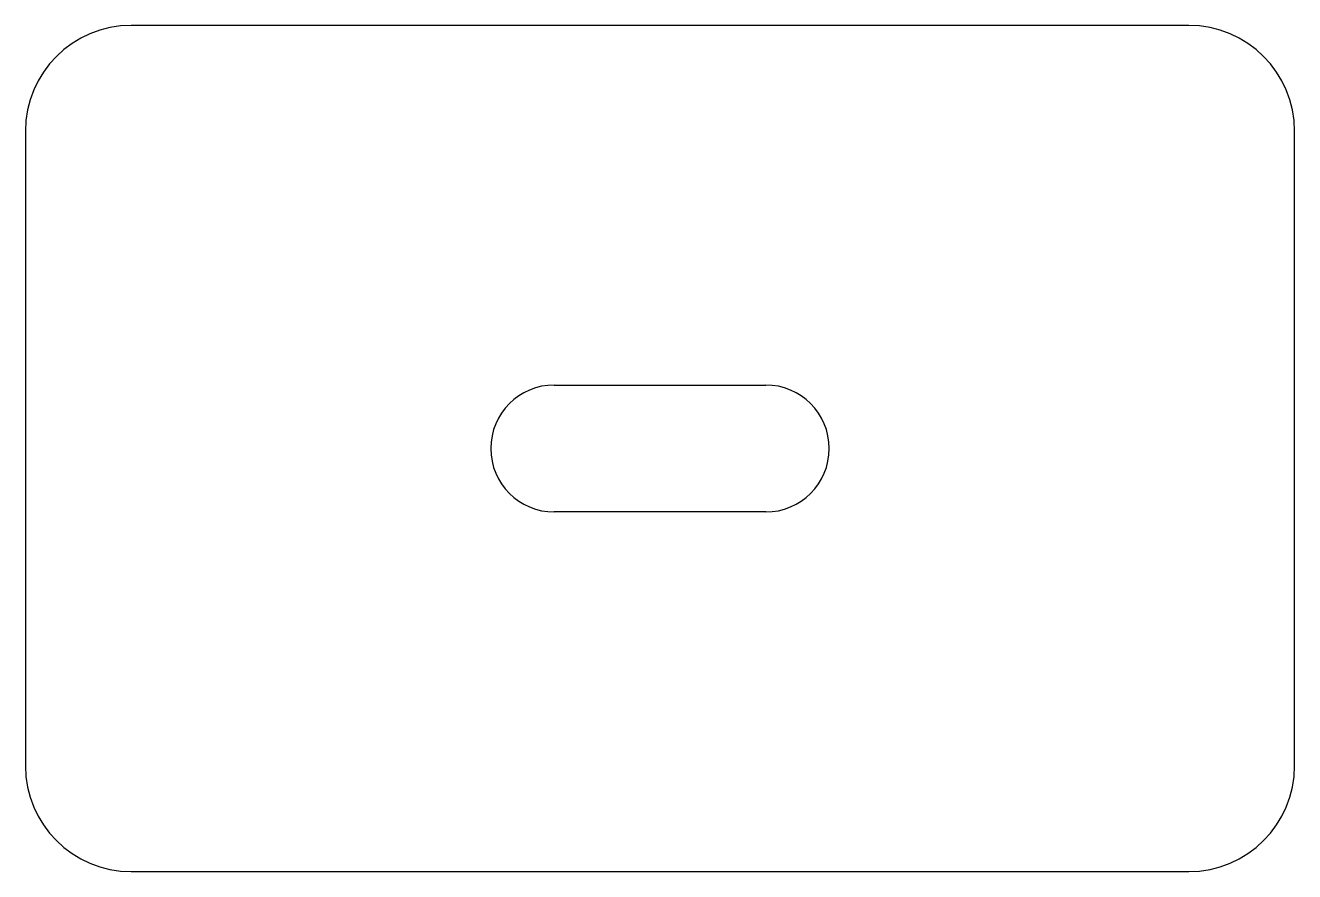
# Model space of a CAD drawing. Header units: millimetres. Extents: x 0 to 60, y 0 to 40.
import ezdxf

# ---------------------------------------------------------------- set-up
doc = ezdxf.new("R2010")
doc.units = ezdxf.units.MM
doc.layers.add('Pocket_Boundary', color=5, linetype='Continuous')
doc.layers.add('Pocket_Islands', color=1, linetype='Continuous')

msp = doc.modelspace()

# ---------------------------------------------------------------- linework, layer by layer
at = {"layer": 'Pocket_Boundary'}
for p, q in [((55, 40), (5, 40)), ((0, 35), (0, 5)), ((60, 5), (60, 35)), ((5, 0), (55, 0))]:
    msp.add_line(p, q, dxfattribs=at)
for centre, start, end in [((5, 35), 90, 180), ((55, 35), 0, 90), ((5, 5), 180, 270), ((55, 5), 270, 360)]:
    msp.add_arc(centre, 5, start, end, dxfattribs=at)
at = {"layer": 'Pocket_Islands'}
for p, q in [((25, 23), (35, 23)), ((35, 17), (25, 17))]:
    msp.add_line(p, q, dxfattribs=at)
for centre, start, end in [((25, 20), 90, 270), ((35, 20), 270, 90)]:
    msp.add_arc(centre, 3, start, end, dxfattribs=at)

doc.saveas('drawing.dxf')
